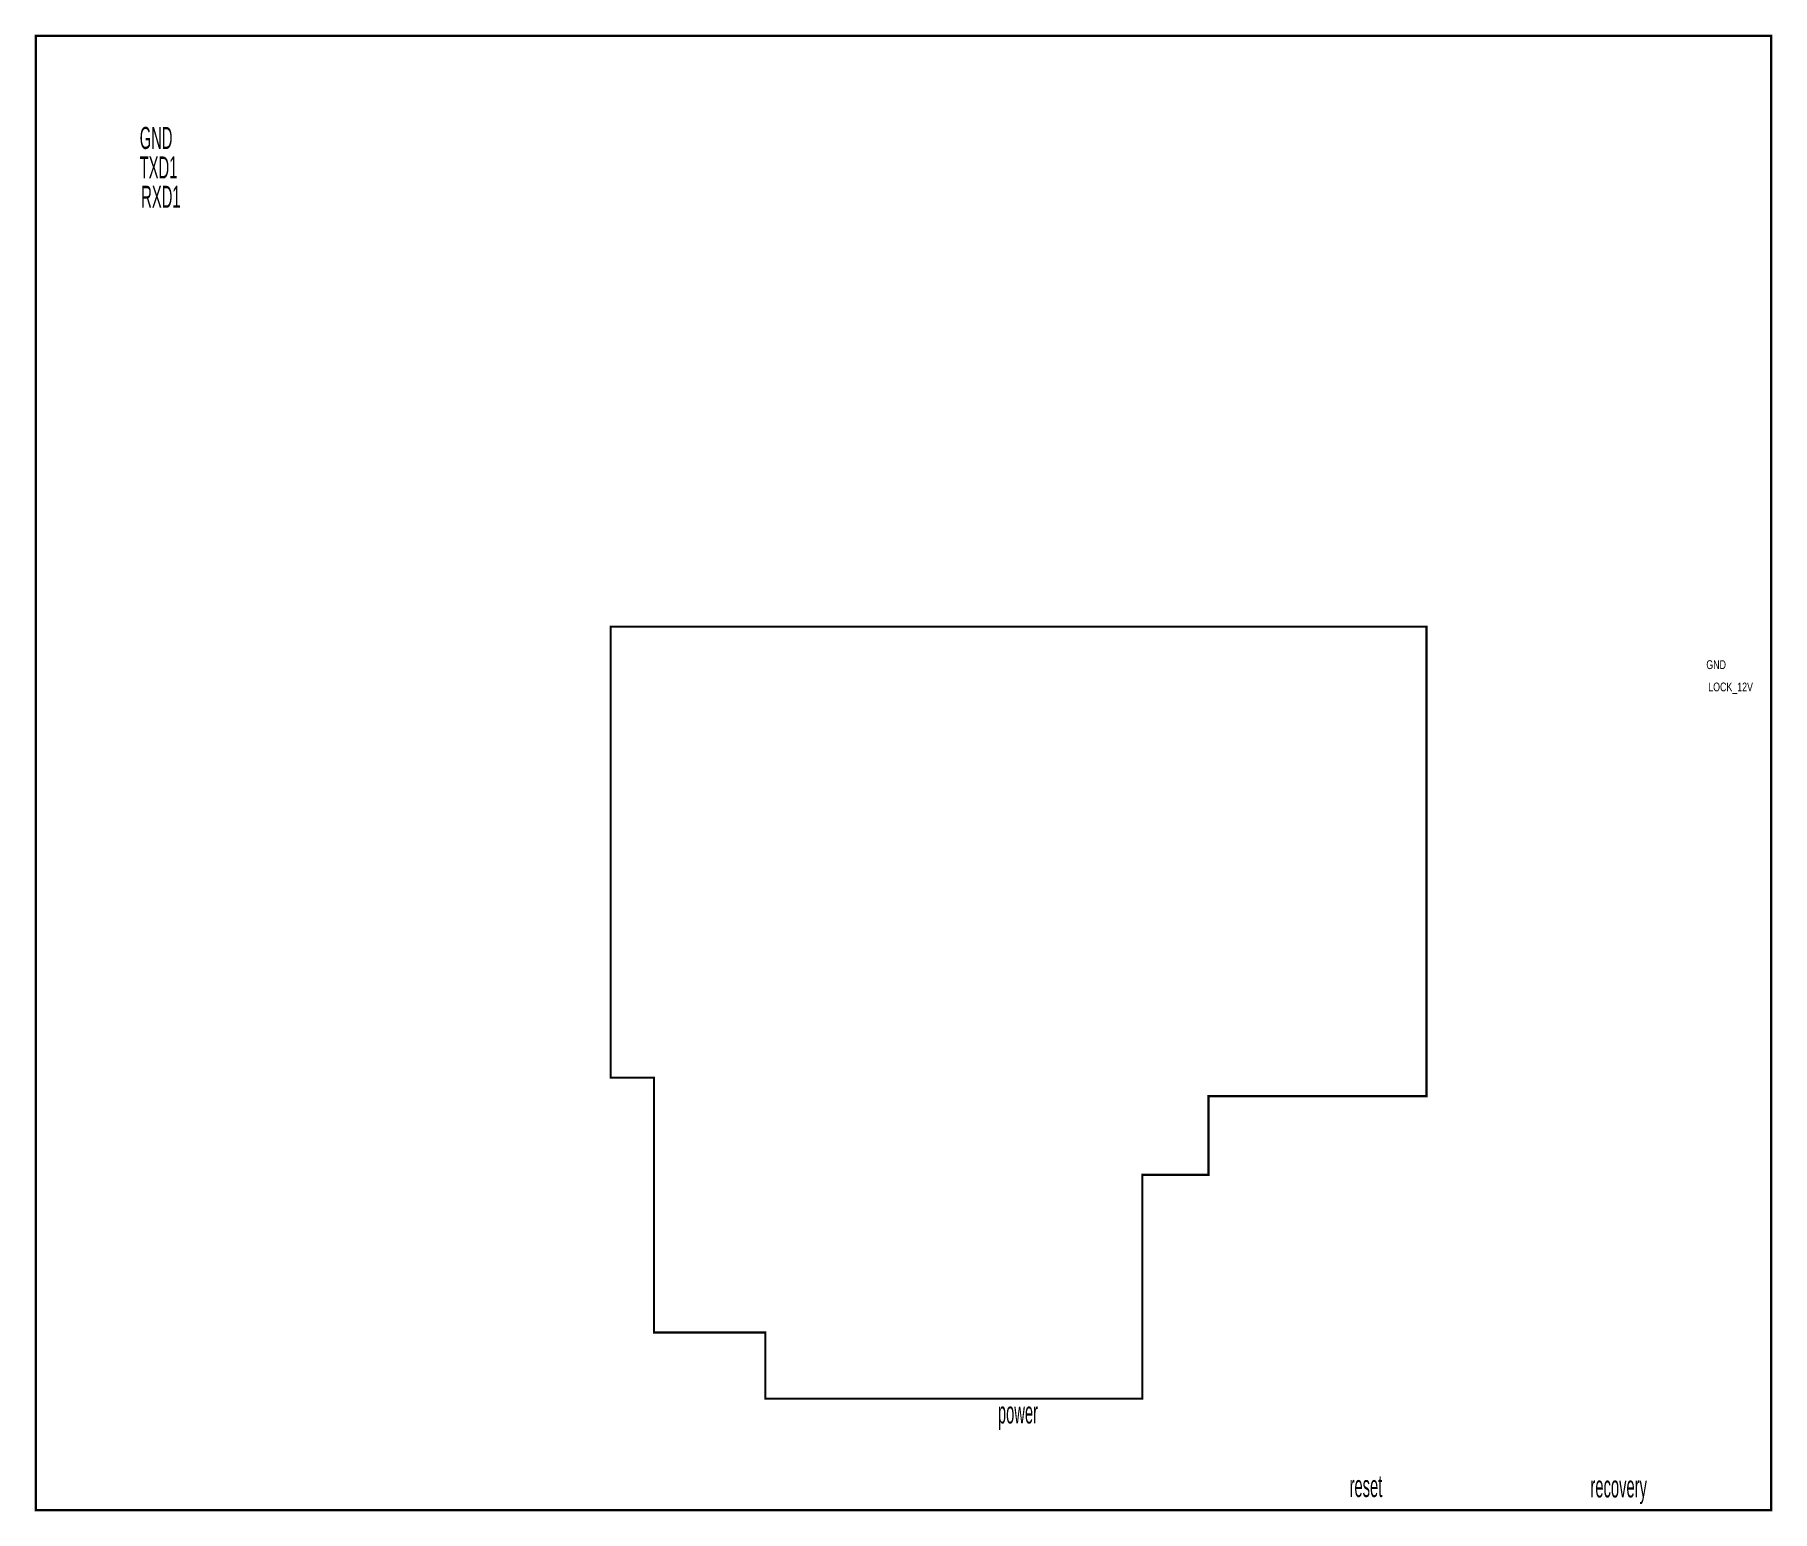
# Model space of a CAD drawing. Extents: x 0 to 100, y -85 to 0.
import ezdxf

# ---------------------------------------------------------------- set-up
doc = ezdxf.new("R2010")
doc.units = 0
doc.layers.add('MECHANICAL1', color=1, linetype='CONTINUOUS')
doc.layers.add('TOPOVERLAY', color=2, linetype='CONTINUOUS')

msp = doc.modelspace()

# ---------------------------------------------------------------- linework, layer by layer
at = {"layer": 'MECHANICAL1', "const_width": 0.127}
msp.add_lwpolyline([(0, 0), (100.000003, 0), (100.000003, -85.000008), (0, -85.000008)], close=True, dxfattribs=at)
at = {"layer": 'TOPOVERLAY', "const_width": 0.127}
msp.add_lwpolyline([(67.663085, -61.130307), (80.142156, -61.130307), (80.142156, -34.061705), (33.125639, -34.061705), (33.125639, -60.064701), (35.625557, -60.064701), (35.625557, -74.756747), (42.03921, -74.756747), (42.03921, -78.568067), (63.759664, -78.568067), (63.759664, -65.668957), (67.576116, -65.668957), (67.576116, -61.130307)], close=True, dxfattribs=at)

# ---------------------------------------------------------------- texts
at = {"layer": 'TOPOVERLAY'}
for s, height, width, p in [('GND', 1.27, 0.5, (5.985383, -6.520663)), ('TXD1', 1.27, 0.5, (5.985383, -8.224241)), ('RXD1', 1.27, 0.5, (6.073724, -9.915169)), ('GND', 0.508, 0.75, (96.264552, -36.506861)), ('LOCK_12V', 0.508, 0.75, (96.374229, -37.793041)), ('power', 1.27, 0.5, (55.439335, -80.002659)), ('reset', 1.27, 0.5, (75.705487, -84.242656)), ('recovery', 1.27, 0.5, (89.58641, -84.267878))]:
    msp.add_text(s, height=height, dxfattribs=dict(at, width=width)).set_placement(p)

doc.saveas('drawing.dxf')
